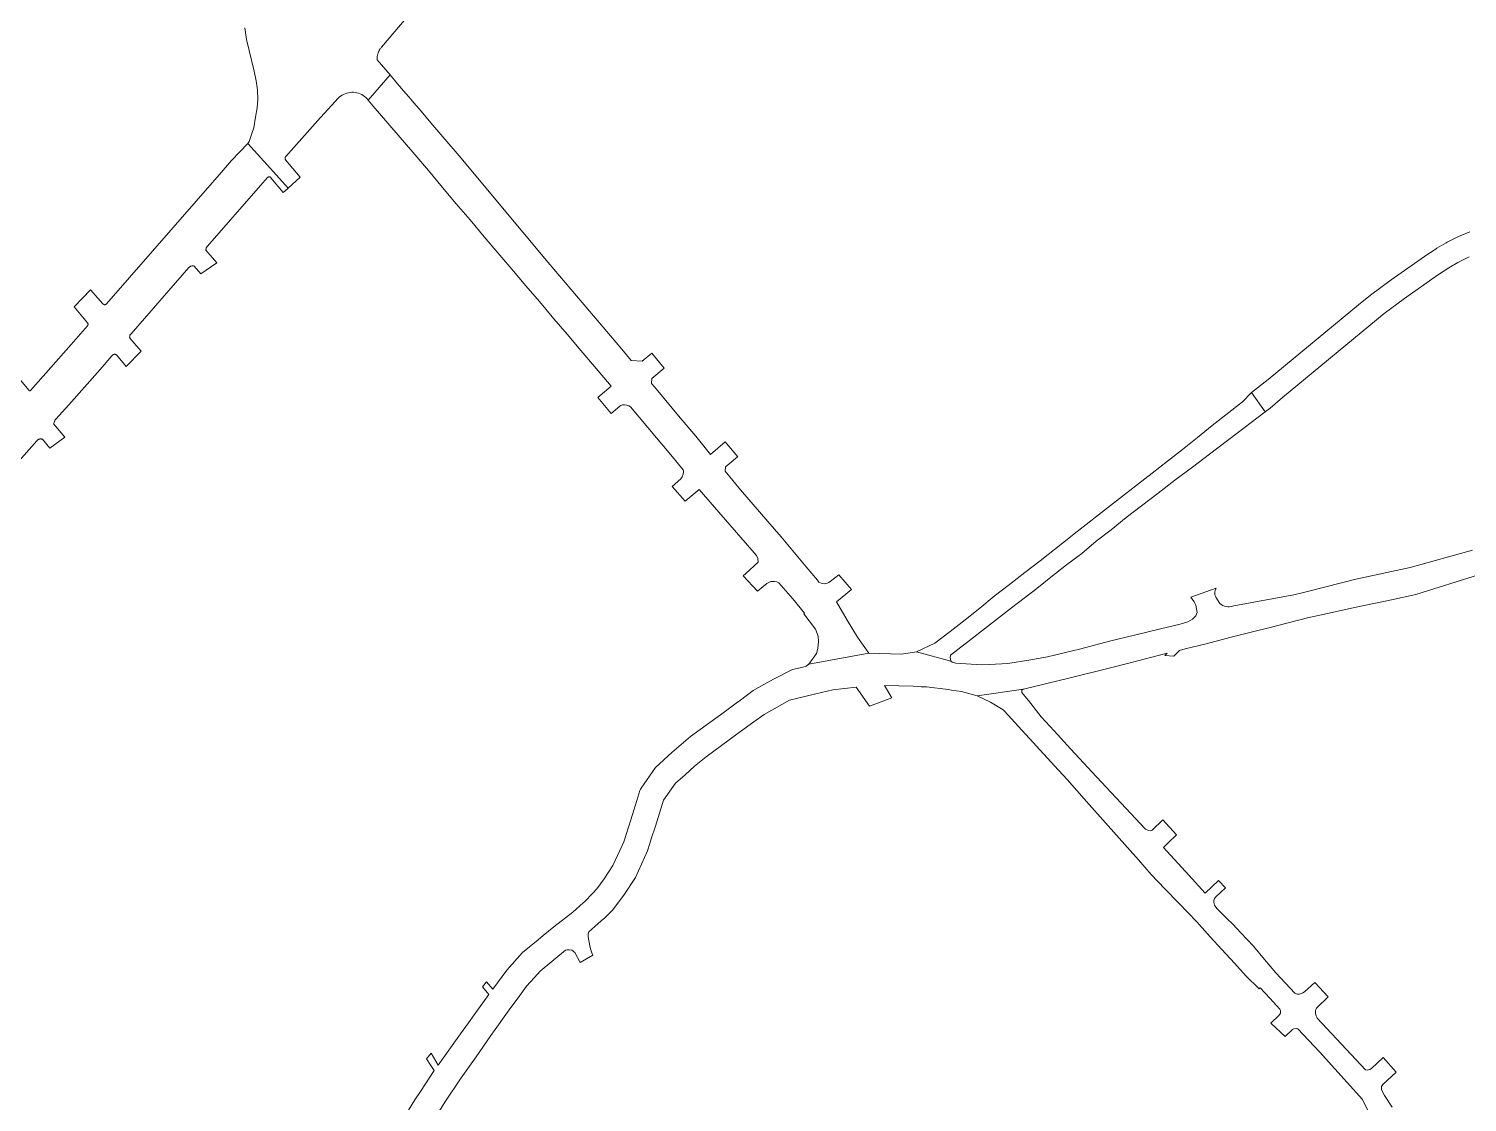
# Model space of a CAD drawing. Header units: inches. Extents: x 704148 to 723432, y 7075344 to 7101810.
# Drawn here: x 716539 to 717443, y 7086719 to 7087394 of the extents above; entities that cross this region are included whole.
import ezdxf

# ---------------------------------------------------------------- set-up
doc = ezdxf.new("R2010")
doc.units = ezdxf.units.IN
doc.header["$MEASUREMENT"] = 0
doc.layers.add('gisdb.gisadmin', color=7, linetype='Continuous', lineweight=9, true_color=0xccf5fc)

msp = doc.modelspace()

# ---------------------------------------------------------------- linework, layer by layer
at = {"layer": 'gisdb.gisadmin'}
for points in [[(716792.9516, 7087420.7943), (716760.6133, 7087382.5885), (716760.3667, 7087382.2868), (716760.1303, 7087381.977), (716759.9047, 7087381.6593), (716759.6899, 7087381.3342), (716759.4862, 7087381.002), (716759.2939, 7087380.663), (716759.1133, 7087380.3178), (716758.9444, 7087379.9666), (716758.7875, 7087379.6099), (716758.6428, 7087379.2481), (716758.5104, 7087378.8817), (716758.3905, 7087378.5109), (716758.2833, 7087378.1363), (716758.1888, 7087377.7582), (716758.1071, 7087377.3772), (716758.0384, 7087376.9936), (716757.9828, 7087376.608), (716757.9402, 7087376.2206), (716757.9108, 7087375.8321), (716757.8946, 7087375.4427), (716757.8916, 7087375.0531), (716757.9018, 7087374.6636), (716766.0568, 7087365.1694), (716752.2544, 7087349.283), (716751.5731, 7087350.1196), (716750.8215, 7087350.8937), (716750.0052, 7087351.5993), (716749.1306, 7087352.231), (716748.2042, 7087352.7842), (716747.2332, 7087353.2545), (716746.2249, 7087353.6384), (716745.1869, 7087353.9329), (716744.1272, 7087354.1358), (716743.0539, 7087354.2457), (716741.9751, 7087354.2615), (716740.899, 7087354.1833), (716739.8338, 7087354.0116), (716738.7877, 7087353.7477), (716737.7685, 7087353.3936), (716736.784, 7087352.952), (716735.8418, 7087352.4263), (716734.949, 7087351.8205), (716734.1124, 7087351.1392), (716733.4723, 7087350.5274), (716729.4175, 7087346.114), (716722.2453, 7087338.3077), (716700.4174, 7087313.784), (716700.3841, 7087313.7444), (716700.3522, 7087313.7038), (716700.3217, 7087313.662), (716700.2926, 7087313.6192), (716700.2651, 7087313.5755), (716700.239, 7087313.5308), (716700.2145, 7087313.4852), (716700.1916, 7087313.4388), (716700.1704, 7087313.3917), (716700.1507, 7087313.3439), (716700.1327, 7087313.2954), (716700.1164, 7087313.2463), (716700.1018, 7087313.1967), (716700.0889, 7087313.1466), (716700.0778, 7087313.0961), (716700.0684, 7087313.0452), (716700.0608, 7087312.9941), (716700.0549, 7087312.9427), (716700.0508, 7087312.8912), (716700.0485, 7087312.8395), (716700.0479, 7087312.7878), (716700.0492, 7087312.7361), (716700.0522, 7087312.6845), (716700.057, 7087312.633), (716700.0636, 7087312.5817), (716700.0719, 7087312.5306), (716700.082, 7087312.4799), (716700.0939, 7087312.4296), (716700.1074, 7087312.3797), (716700.1227, 7087312.3302), (716700.1397, 7087312.2814), (716700.1583, 7087312.2332), (716700.1786, 7087312.1856), (716700.2005, 7087312.1387), (716700.2241, 7087312.0927), (716700.2492, 7087312.0475), (716700.2758, 7087312.0032), (716700.304, 7087311.9598), (716700.3336, 7087311.9174), (716700.3972, 7087311.8358), (716709.537, 7087300.9059), (716701.8947, 7087293.9223), (716692.6701, 7087304.1424), (716676.584, 7087322.0179), (716677.4794, 7087323.3698), (716679.2256, 7087328.2724), (716680.4262, 7087331.8411), (716681.5196, 7087338.5462), (716682.4321, 7087344.5843), (716682.9004, 7087349.6959), (716682.7506, 7087355.8007), (716681.8127, 7087361.4846), (716680.6051, 7087367.4707), (716675.7438, 7087387.4316), (716674.7404, 7087394.7316)], [(716528.1941, 7087179.7281), (716539.2033, 7087166.691), (716539.252, 7087166.6408), (716539.3369, 7087166.5796), (716539.3837, 7087166.556), (716539.4495, 7087166.5323), (716539.5006, 7087166.5208), (716539.5701, 7087166.5138), (716539.6399, 7087166.5165), (716539.7422, 7087166.5388), (716539.8224, 7087166.5733), (716539.8954, 7087166.6213), (716539.9589, 7087166.6812), (716565.6094, 7087195.7312), (716575.8205, 7087207.4403), (716575.8525, 7087207.481), (716575.883, 7087207.5228), (716575.9121, 7087207.5656), (716575.9397, 7087207.6094), (716575.9657, 7087207.6541), (716575.9902, 7087207.6997), (716576.0131, 7087207.7461), (716576.0344, 7087207.7932), (716576.054, 7087207.8411), (716576.072, 7087207.8896), (716576.0883, 7087207.9387), (716576.1029, 7087207.9884), (716576.1158, 7087208.0385), (716576.1269, 7087208.089), (716576.1363, 7087208.1399), (716576.144, 7087208.1911), (716576.1498, 7087208.2425), (716576.1539, 7087208.2941), (716576.1562, 7087208.3458), (716576.1567, 7087208.3975), (716576.1555, 7087208.4493), (716576.1524, 7087208.5009), (716576.1476, 7087208.5524), (716576.141, 7087208.6037), (716576.1326, 7087208.6548), (716576.1225, 7087208.7056), (716576.1106, 7087208.7559), (716576.097, 7087208.8058), (716576.0817, 7087208.8553), (716576.0647, 7087208.9041), (716576.046, 7087208.9524), (716576.0256, 7087209), (716576.0037, 7087209.0468), (716575.9801, 7087209.0929), (716575.9549, 7087209.1381), (716575.9283, 7087209.1824), (716575.9, 7087209.2258), (716575.8704, 7087209.2682), (716575.8392, 7087209.3095), (716575.8067, 7087209.3498), (716567.3868, 7087219.4027), (716577.7395, 7087230.1142), (716585.5416, 7087221.1761), (716585.5767, 7087221.1373), (716585.613, 7087221.0998), (716585.6507, 7087221.0636), (716585.6896, 7087221.0287), (716585.7297, 7087220.9952), (716585.7709, 7087220.9631), (716585.8132, 7087220.9325), (716585.8565, 7087220.9033), (716585.9009, 7087220.8757), (716585.9923, 7087220.8252), (716586.0871, 7087220.7811), (716586.1846, 7087220.7438), (716586.2343, 7087220.7277), (716586.3353, 7087220.7007), (716586.4378, 7087220.6809), (716586.5415, 7087220.6682), (716586.6459, 7087220.6627), (716586.7503, 7087220.6646), (716586.8544, 7087220.6737), (716586.9576, 7087220.69), (716587.0594, 7087220.7135), (716587.1096, 7087220.7279), (716587.2084, 7087220.7618), (716587.3046, 7087220.8026), (716587.3977, 7087220.8499), (716587.4873, 7087220.9037), (716587.5307, 7087220.9328), (716587.573, 7087220.9635), (716587.6142, 7087220.9956), (716587.6542, 7087221.0291), (716587.6931, 7087221.064), (716587.7308, 7087221.1003), (716587.7671, 7087221.1378), (716587.8021, 7087221.1766), (716658.6009, 7087302.3519), (716666.4415, 7087311.3416), (716676.584, 7087322.0179), (716692.6701, 7087304.1424), (716701.8947, 7087293.9223), (716701.5988, 7087293.4911), (716698.9078, 7087291.2532), (716691.1794, 7087300.5467), (716691.0914, 7087300.6435), (716690.9953, 7087300.7324), (716690.8919, 7087300.8125), (716690.7818, 7087300.8833), (716690.666, 7087300.9442), (716690.5453, 7087300.9948), (716690.4207, 7087301.0347), (716690.2931, 7087301.0636), (716690.1634, 7087301.0813), (716690.0327, 7087301.0876), (716689.902, 7087301.0824), (716689.7721, 7087301.0659), (716689.6443, 7087301.0382), (716689.5193, 7087300.9994), (716689.3982, 7087300.9498), (716689.2818, 7087300.8899), (716689.1712, 7087300.8201), (716689.0959, 7087300.7628), (716689.067, 7087300.7409), (716688.9701, 7087300.6529), (716688.8956, 7087300.5735), (716684.5543, 7087295.5959), (716651.2523, 7087257.413), (716651.0721, 7087257.2295), (716650.9085, 7087257.031), (716650.7821, 7087256.8468), (716650.7629, 7087256.819), (716650.6363, 7087256.595), (716650.5297, 7087256.3609), (716650.444, 7087256.1184), (716650.3796, 7087255.8694), (716650.3373, 7087255.6157), (716650.3172, 7087255.3593), (716650.3195, 7087255.102), (716650.3238, 7087255.0356), (716657.0563, 7087247.0666), (716647.1624, 7087240.085), (716642.9211, 7087244.938), (716642.3968, 7087245.0666), (716642.1282, 7087245.0961), (716641.8581, 7087245.1022), (716641.5885, 7087245.0846), (716641.3214, 7087245.0437), (716641.0589, 7087244.9796), (716640.803, 7087244.8929), (716640.5557, 7087244.7842), (716640.3187, 7087244.6543), (716640.094, 7087244.5043), (716639.8832, 7087244.3353), (716639.5971, 7087244.0496), (716603.1798, 7087202.2948), (716603.0216, 7087202.1427), (716602.8773, 7087201.9773), (716602.7479, 7087201.8), (716602.6345, 7087201.6122), (716602.5379, 7087201.4151), (716602.4588, 7087201.2104), (716602.3979, 7087200.9995), (716602.3555, 7087200.7842), (716602.3322, 7087200.5659), (716602.3279, 7087200.3465), (716602.3427, 7087200.1275), (716602.3766, 7087199.9107), (716602.4233, 7087199.7182), (716609.48, 7087191.4197), (716600.2327, 7087181.8589), (716594.011, 7087189.0354), (716593.8821, 7087189.1346), (716593.745, 7087189.2222), (716593.6007, 7087189.2976), (716593.4505, 7087189.36), (716593.2954, 7087189.4092), (716593.1366, 7087189.4446), (716592.9753, 7087189.4661), (716592.8128, 7087189.4734), (716592.6502, 7087189.4666), (716592.4889, 7087189.4455), (716592.33, 7087189.4105), (716592.1747, 7087189.3618), (716592.0243, 7087189.2998), (716591.8799, 7087189.2249), (716591.7425, 7087189.1376), (716591.6133, 7087189.0388), (716591.4932, 7087188.929), (716591.3831, 7087188.8092), (716591.2839, 7087188.6803), (716591.2183, 7087188.5803), (716583.6966, 7087179.9561), (716564.1438, 7087157.7586), (716555.9974, 7087148.6015), (716555.7668, 7087148.3926), (716555.5553, 7087148.1645), (716555.3645, 7087147.9187), (716555.2973, 7087147.8146), (716555.1958, 7087147.6573), (716555.0506, 7087147.3822), (716554.9299, 7087147.0954), (716554.8346, 7087146.7993), (716554.7655, 7087146.4959), (716554.7231, 7087146.1877), (716554.7078, 7087145.877), (716554.7177, 7087145.59), (716561.6042, 7087137.3843), (716552.2237, 7087130.3613), (716547.4278, 7087136.0531), (716547.1713, 7087136.1335), (716546.9087, 7087136.1913), (716546.6421, 7087136.226), (716546.3735, 7087136.2373), (716546.1049, 7087136.2252), (716545.8384, 7087136.1896), (716545.576, 7087136.1311), (716545.3197, 7087136.0498), (716545.0715, 7087135.9465), (716544.8332, 7087135.822), (716544.6067, 7087135.6772), (716544.3936, 7087135.5132), (716544.1957, 7087135.3313), (716544.0144, 7087135.1328), (716508.5919, 7087095.3143)], [(717444.5762, 7087250.8621), (717437.2871, 7087247.1863), (717431.6709, 7087243.859), (717424.6566, 7087239.2092), (717403.8999, 7087224.5174), (717391.1665, 7087215.1952), (717327.2186, 7087162.3089), (717319.42, 7087155.68), (717316.2629, 7087153.2785), (717307.5629, 7087165.3809), (717318.2376, 7087173.5652), (717374.857, 7087220.6042), (717382.5397, 7087226.726), (717395.5336, 7087236.2377), (717416.3565, 7087250.9781), (717416.6086, 7087251.1508), (717423.7464, 7087255.8867), (717424.1745, 7087256.1552), (717430.0394, 7087259.637), (717430.5853, 7087259.9341), (717438.1428, 7087263.7541), (717438.8279, 7087264.0678), (717444.8429, 7087266.5621)], [(716775.42, 7086710.26), (716781.64, 7086720.47), (716785.19, 7086725.89), (716793.73, 7086738.99), (716791.67, 7086742.15), (716789.0257, 7086746.3374), (716791.8198, 7086749.9321), (716793.33, 7086747.36), (716796.23, 7086742.41), (716810.4, 7086762), (716815.41, 7086768.92), (716818.9913, 7086774.0353), (716828.08, 7086786.73), (716824.1602, 7086791.5396), (716826.7531, 7086794.8755), (716830.68, 7086790.07), (716839.41, 7086802.1), (716849.36, 7086813.16), (716859.16, 7086821.28), (716862.24, 7086823.83), (716869.06, 7086829.48), (716880.8967, 7086838.6128), (716887.4372, 7086844.4012), (716888.214, 7086845.0886), (716893.4403, 7086850.4516), (716896.1571, 7086853.2395), (716900.5819, 7086859.5081), (716906.1768, 7086867.9211), (716911.9431, 7086880.6063), (716912.9703, 7086882.8658), (716917.44, 7086896.71), (716921.2109, 7086908.8238), (716923.1263, 7086915.1907), (716923.4851, 7086915.964), (716923.84, 7086916.6745), (716932.8513, 7086929.5989), (716943.236, 7086939.0031), (716955.0405, 7086948.9858), (716967.1535, 7086957.8949), (716976.1358, 7086964.4883), (716983.6752, 7086969.9966), (716986.4499, 7086971.9952), (716994.31, 7086977.97), (717001.1229, 7086981.7755), (717007.2, 7086985.17), (717019.13, 7086991.19), (717023.98, 7086992.17), (717025.029, 7086992.5245), (717027.62, 7086993.4), (717029.4, 7086994.52), (717066.97, 7087001.49), (717087.66, 7087000.87), (717097.11, 7087002.31), (717118.7, 7086996.48), (717119.4879, 7086995.8203), (717119.56, 7086995.76), (717121.81, 7086995.21), (717137.81, 7086994.22), (717142.94, 7086994.32), (717154.42, 7086995.09), (717167.74, 7086997.1), (717179.34, 7086999.14), (717189.86, 7087001.67), (717200.38, 7087004.2), (717218.37, 7087009.12), (717234.87, 7087013.06), (717250.48, 7087016.79), (717262.87, 7087019.8), (717267.6, 7087021.22), (717270.61, 7087022.95), (717272.59, 7087025), (717273.49, 7087027.01), (717273.17, 7087029.48), (717272.7265, 7087031.747), (717272.72, 7087031.78), (717271.63, 7087033.88), (717269.562, 7087036.7265), (717285.4826, 7087042.4491), (717285.0651, 7087041.7795), (717284.7352, 7087040.963), (717284.5513, 7087040.1018), (717284.5189, 7087039.2218), (717284.639, 7087038.3494), (717284.908, 7087037.5109), (717285.3177, 7087036.7314), (717287.8484, 7087032.7378), (717288.6739, 7087032.0278), (717289.5981, 7087031.4522), (717290.5995, 7087031.0246), (717291.6544, 7087030.755), (717292.7381, 7087030.6496), (717293.5787, 7087030.6971), (717294.8901, 7087030.9378), (717296.553, 7087031.2431), (717334.1881, 7087038.1507), (717342.0697, 7087040.0303), (717364.3, 7087045.75), (717373.2695, 7087048.0578), (717407.4768, 7087055.3854), (717446.6378, 7087066.2888)], [(717451.0988, 7087051.0312), (717410.98, 7087038.32), (717395.62, 7087035.04), (717373.54, 7087030.33), (717355.43, 7087026.47), (717342.9, 7087023.8), (717319.36, 7087017.74), (717308.2814, 7087014.8925), (717294.09, 7087011.27), (717279.18, 7087007.47), (717266.01, 7087004.15), (717262.38, 7087003.12), (717258.8644, 7086999.6225), (717253.17, 7086999.93), (717254.63, 7087001.41), (717230.57, 7086995.24), (717218.1518, 7086992.0715), (717193.5655, 7086986.0502), (717164.2601, 7086978.8732), (717135.12, 7086974.58), (717125.29, 7086977.33), (717118.9987, 7086978.3285), (717116.91, 7086978.66), (717103.25, 7086980.23), (717099.98, 7086980.41), (717094.84, 7086980.69), (717076.87, 7086981.13), (717081.6023, 7086973.4989), (717067.5632, 7086968.0976), (717059.13, 7086980.19), (717044.36, 7086978.44), (717033.6602, 7086975.8505), (717017.13, 7086971.85), (717001.21, 7086962.83), (716994.7855, 7086958.2995), (716984.11, 7086950.5), (716964.78, 7086936.3), (716957.54, 7086930.37), (716951.49, 7086925.03), (716945.44, 7086919.69), (716937.91, 7086909.01), (716935.39, 7086900.86), (716932.87, 7086892.71), (716930.25, 7086884.64), (716929.3, 7086881.7), (716927.95, 7086877.27), (716920.28, 7086860.35), (716913.42, 7086849.89), (716906.15, 7086840), (716900.99, 7086835.07), (716898.82, 7086833.1), (716894.74, 7086829.5), (716891.02, 7086826.22), (716890.64, 7086824.95), (716890.58, 7086823.86), (716890.64, 7086823.01), (716891.56, 7086817.52), (716892.05, 7086815.51), (716892.93, 7086812.98), (716893.5681, 7086811.4578), (716885.5852, 7086806.8961), (716882.12, 7086813.32), (716880.24, 7086814.61), (716878.71, 7086814.93), (716877.43, 7086814.94), (716876.35, 7086814.7), (716860.5134, 7086801.5568), (716856.8054, 7086797.5131), (716851.8664, 7086792.0231), (716847.7003, 7086786.2822), (716840.9209, 7086777.1783), (716838.8063, 7086774.2016), (716832.0739, 7086764.7241), (716829.3885, 7086760.963), (716826.614, 7086756.981), (716820.113, 7086747.627), (716810.85, 7086734.4), (716800.57, 7086719.18), (716787.1, 7086697.3)], [(717381.3277, 7086713.0486), (717377.4645, 7086720.8168), (717350.504, 7086750.852), (717336.74, 7086765.23), (717335.83, 7086765.34), (717334.34, 7086765.2), (717333.5, 7086764.75), (717328.7637, 7086760.3128), (717319.8441, 7086768.8757), (717324.75, 7086773.55), (717325.8, 7086775), (717325.95, 7086775.76), (717325.84, 7086776.79), (717325.5, 7086777.67), (717319.14, 7086784.56), (717313.12, 7086791.07), (717312.46, 7086790.44), (717304.37, 7086798.4), (717296.99, 7086806.5), (717289.08, 7086815.17), (717281.77, 7086823.19), (717273.29, 7086832.5), (717262.07, 7086844.23), (717253.26, 7086853.37), (717244.56, 7086862.39), (717236.56, 7086871.45), (717215.85, 7086894.89), (717203.97, 7086908.24), (717191.7, 7086922.04), (717183.9, 7086930.55), (717161.14, 7086955.42), (717152.3075, 7086964.9557), (717151.72, 7086965.59), (717151.5, 7086965.82), (717143.47, 7086970.78), (717135.12, 7086974.58), (717164.2601, 7086978.8732), (717164.0403, 7086978.8004), (717163.8351, 7086978.693), (717163.6499, 7086978.554), (717163.6126, 7086978.5151), (717163.4896, 7086978.3869), (717163.3584, 7086978.1961), (717163.2597, 7086977.9866), (717163.1961, 7086977.764), (717163.1693, 7086977.534), (717163.1799, 7086977.3026), (717163.2277, 7086977.0761), (717163.3115, 7086976.8602), (717164.1995, 7086975.7358), (717167.4113, 7086971.6686), (717175.4405, 7086961.5012), (717183.5932, 7086952.6959), (717193.9, 7086941.38), (717202.29, 7086932.29), (717207.242, 7086926.8672), (717240.7147, 7086891.0852), (717241, 7086890.87), (717242.8, 7086890), (717244.05, 7086889.71), (717245.13, 7086890.16), (717251.908, 7086896.5736), (717260.4798, 7086887.2748), (717255.24, 7086882.22), (717252.23, 7086879.31), (717268.17, 7086861.91), (717278.53, 7086850.6), (717287.0076, 7086858.4968), (717291.3084, 7086853.8312), (717284.96, 7086847.97), (717284.35, 7086847.24), (717284.04, 7086845.89), (717284.01, 7086844.58), (717284.32, 7086843.09), (717285.92, 7086841.01), (717292.28, 7086834.33), (717295.89, 7086831.07), (717300.99, 7086825.64), (717301.04, 7086825.58), (717308.83, 7086817.3), (717315.91, 7086808.87), (717323.04, 7086800.39), (717334.97, 7086787.58), (717335.78, 7086787.2), (717336.6, 7086787.08), (717337.6, 7086787.05), (717338.53, 7086787.21), (717339.97, 7086787.78), (717340.93, 7086788.46), (717347.4028, 7086794.4172), (717355.9247, 7086785.4052), (717348.86, 7086778.69), (717348.46, 7086778.13), (717348.13, 7086777.4), (717347.94, 7086776.64), (717347.86, 7086775.81), (717347.94, 7086774.87), (717348.29, 7086773.45), (717348.65, 7086772.53), (717349.0089, 7086771.9542), (717379.2695, 7086739.4923), (717379.43, 7086739.43), (717380.3, 7086739.32), (717381.18, 7086739.34), (717382.04, 7086739.57), (717383.17, 7086740.34), (717390.4679, 7086747.1032), (717398.614, 7086738.0479), (717390.16, 7086730.22), (717389.75, 7086729.64), (717389.48, 7086728.92), (717389.34, 7086728), (717389.39, 7086727.1), (717389.59, 7086726.35), (717391.3523, 7086723.3816), (717396.0991, 7086715.8705)]]:
    msp.add_lwpolyline(points, dxfattribs=at)
for points in [[(716773.3236, 7087356.7093), (716776.0539, 7087353.5029), (716777.8972, 7087351.3381), (716779.9018, 7087348.9839), (716782.4, 7087346.05), (716784.5031, 7087343.5818), (716791.73, 7087335.1), (716800.54, 7087324.72), (716809.43, 7087314.24), (716849.63, 7087266.21), (716865.46, 7087247.29), (716911.72, 7087192.65), (716917.54, 7087185.65), (716924.55, 7087185.13), (716930.6009, 7087190.2194), (716938.3555, 7087180.6923), (716930.59, 7087174.3), (716930.366, 7087171.1432), (716932.3178, 7087168.9426), (716948.4612, 7087149.533), (716958.2424, 7087137.9807), (716967.5212, 7087126.5352), (716976.8375, 7087134.3491), (716984.6569, 7087124.952), (716984.57, 7087124.88), (716979.3, 7087120.52), (716977.04, 7087118.65), (716976.8, 7087115.92), (716986.44, 7087104.18), (717003.6356, 7087084.3961), (717012.027, 7087074.6797), (717020.3053, 7087064.5892), (717027.6419, 7087055.7348), (717034.7092, 7087047.3925), (717035.7149, 7087046.2055), (717036.0624, 7087045.9616), (717036.9941, 7087045.523), (717037.9871, 7087045.2502), (717039.0121, 7087045.1512), (717040.0389, 7087045.2289), (717041.0373, 7087045.481), (717041.9779, 7087045.9002), (717042.833, 7087046.474), (717048.114, 7087050.7183), (717056.2006, 7087041.4765), (717046.69, 7087033.75), (717053.47, 7087022.35), (717059.94, 7087011.46), (717066.97, 7087001.49), (717029.4, 7086994.52), (717034.15, 7087001.22), (717035.02, 7087004.43), (717035.39, 7087008.79), (717035.27, 7087012.17), (717033.44, 7087016.64), (717026.11, 7087026.18), (717026.69, 7087026.69), (717019.18, 7087035.57), (717010.51, 7087045.79), (717009.2, 7087046.35), (717007.86, 7087046.6), (717006.58, 7087046.67), (717005.44, 7087046.5), (717002.89, 7087045.38), (716996.9907, 7087040.5191), (716988.01, 7087050.15), (716989.6472, 7087051.6456), (716997.49, 7087058.81), (716997.19, 7087061.14), (716996.43, 7087062.95), (716990.88, 7087069.36), (716979.76, 7087082.16), (716960.38, 7087104.47), (716951.6162, 7087097.0365), (716943.4277, 7087106.3532), (716948.9, 7087111.23), (716949.72, 7087112.44), (716950.32, 7087114.1), (716950.54, 7087115.48), (716950.55, 7087116.49), (716950.38, 7087116.76), (716942.63, 7087126.28), (716933.57, 7087136.91), (716917.32, 7087156.48), (716916.27, 7087157.16), (716915, 7087157.56), (716913.51, 7087157.71), (716912.25, 7087157.65), (716911.23, 7087157.36), (716910.44, 7087156.81), (716905.0596, 7087152.2514), (716896.7593, 7087162.2478), (716905.06, 7087169.33), (716894.5, 7087181.8), (716886.01, 7087191.83), (716877.35, 7087202.04), (716869.11, 7087211.78), (716859.93, 7087222.61), (716851.5, 7087232.57), (716842.66, 7087242.94), (716833.78, 7087253.36), (716825.18, 7087263.45), (716816.44, 7087274.1), (716807.59, 7087284.11), (716799, 7087294.47), (716790.2, 7087305.09), (716781.54, 7087315.18), (716755.4479, 7087345.5641), (716752.2544, 7087349.283), (716766.0568, 7087365.1694), (716769.7174, 7087360.9076)], [(717118.35, 7086999.86), (717118.27, 7086998.87), (717118.31, 7086997.79), (717118.55, 7086996.77), (717118.7, 7086996.48), (717097.11, 7087002.31), (717108.62, 7087007.81), (717118.15, 7087015.08), (717127.59, 7087022.48), (717136.85, 7087029.9), (717145.97, 7087037.33), (717155.5, 7087044.68), (717165.25, 7087052.2), (717174.73, 7087059.61), (717188.77, 7087070.71), (717198.07, 7087078.1), (717207.56, 7087085.45), (717209.53, 7087086.98), (717217.03, 7087092.82), (717226.51, 7087100.19), (717233.05, 7087105.28), (717236.03, 7087107.6), (717245.25, 7087114.78), (717254.94, 7087122.33), (717264.37, 7087129.67), (717273.63, 7087137.05), (717282.98, 7087144.7), (717301.95, 7087159.53), (717307.5629, 7087165.3809), (717316.2629, 7087153.2785), (717298.6543, 7087139.8842), (717281.23, 7087126.63), (717270.62, 7087118.47), (717259.48, 7087110.35), (717249, 7087102.23), (717238.43, 7087094.14), (717228.8, 7087086.77), (717219.36, 7087079.09), (717210.01, 7087071.89), (717200.92, 7087064.08), (717191.41, 7087057.14), (717181.58, 7087049.33), (717172.61, 7087042.21), (717164.7, 7087036.1), (717156.78, 7087029.98), (717136.0377, 7087013.8727), (717134.9983, 7087013.0398), (717118.466, 7087000.2275)]]:
    msp.add_lwpolyline(points, close=True, dxfattribs=at)

doc.saveas('drawing.dxf')
